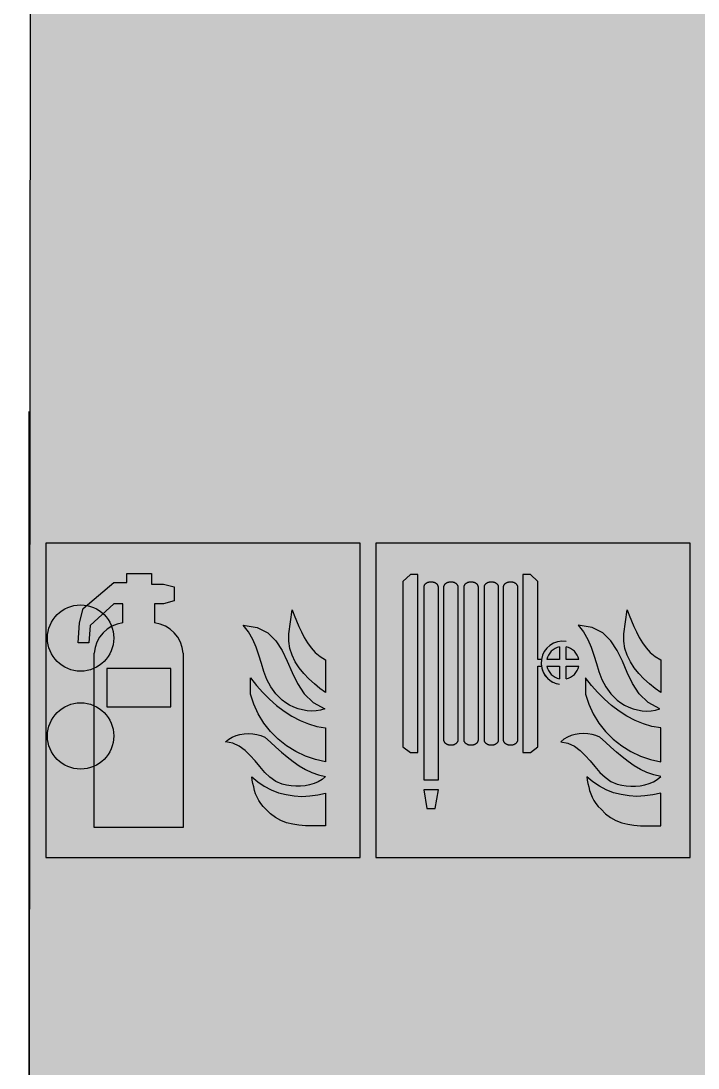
# Model space of a CAD drawing. Header units: metres. Extents: x 19 to 194, y 62 to 154.
# Drawn here: x 32.725 to 34.879, y 102.032 to 105.363 of the extents above; entities that cross this region are included whole.
import ezdxf

# ---------------------------------------------------------------- set-up
doc = ezdxf.new("R2010")
doc.units = ezdxf.units.M
doc.header["$MEASUREMENT"] = 0
doc.layers.add('ALL', color=7, linetype='Continuous')
doc.layers.add('ALL4', color=7, linetype='Continuous')

msp = doc.modelspace()

# ---------------------------------------------------------------- hatches: boundary and pattern name
at = {"layer": 'ALL4', "lineweight": 0, "true_color": 0xe6e6e6, "transparency": 33554687}
h = msp.add_hatch(color=254, dxfattribs=at)
h.dxf.hatch_style = 1
h.paths.add_polyline_path([(181.2945, 128.8704), (187.0549, 128.8704), (187.0549, 139.3912), (29.3495, 139.4008), (29.3495, 127.8507), (32.7796, 127.8507), (32.7295, 82.9907), (29.3495, 82.9907), (29.3495, 69.8204), (187.0545, 69.8204), (187.0545, 83.1151), (181.2945, 83.1151)])

# ---------------------------------------------------------------- linework, layer by layer
at = {"layer": 'ALL', "color": 18, "lineweight": 25, "true_color": 0x000000}
msp.add_lwpolyline([(32.75, 104.1202), (32.75, 92.2653)], dxfattribs=at)
at = {"layer": 'ALL', "color": 1, "lineweight": 25}
for points in [[(33.8043, 102.7018), (33.8043, 103.7018), (32.8043, 103.7018), (32.8043, 102.7018)], [(33.8543, 102.7018), (34.8543, 102.7018), (34.8543, 103.7018), (33.8543, 103.7018)], [(33.988, 103.6021), (33.9643, 103.6021), (33.9405, 103.5797), (33.9405, 103.0543), (33.9643, 103.036), (33.988, 103.036)], [(34.0531, 103.5618), (34.0531, 103.5626), (34.053, 103.5634), (34.0528, 103.5642), (34.0526, 103.565), (34.0524, 103.5658), (34.0521, 103.5665), (34.0517, 103.5673), (34.0513, 103.568), (34.0509, 103.5688), (34.0503, 103.5695), (34.0498, 103.5702), (34.0492, 103.5709), (34.0485, 103.5715), (34.0478, 103.5721), (34.0471, 103.5727), (34.0463, 103.5733), (34.0454, 103.5739), (34.0446, 103.5744), (34.0437, 103.5749), (34.0427, 103.5754), (34.0418, 103.5758), (34.0408, 103.5762), (34.0398, 103.5765), (34.0387, 103.5769), (34.0376, 103.5771), (34.0366, 103.5774), (34.0355, 103.5776), (34.0343, 103.5778), (34.0332, 103.5779), (34.0321, 103.578), (34.0309, 103.5781), (34.0298, 103.5781), (34.0287, 103.5781), (34.0275, 103.578), (34.0264, 103.5779), (34.0253, 103.5778), (34.0241, 103.5776), (34.023, 103.5774), (34.0219, 103.5771), (34.0209, 103.5769), (34.0198, 103.5765), (34.0188, 103.5762), (34.0178, 103.5758), (34.0169, 103.5754), (34.0159, 103.5749), (34.015, 103.5744), (34.0142, 103.5739), (34.0133, 103.5733), (34.0125, 103.5727), (34.0118, 103.5721), (34.0111, 103.5715), (34.0104, 103.5709), (34.0098, 103.5702), (34.0093, 103.5695), (34.0087, 103.5688), (34.0083, 103.568), (34.0079, 103.5673), (34.0075, 103.5665), (34.0072, 103.5658), (34.0069, 103.565), (34.0068, 103.5642), (34.0066, 103.5634), (34.0065, 103.5626), (34.0065, 103.5618), (34.0065, 102.9494), (34.0531, 102.9494)], [(34.1162, 103.5618), (34.1162, 103.5626), (34.1161, 103.5634), (34.1159, 103.5642), (34.1157, 103.565), (34.1155, 103.5658), (34.1152, 103.5665), (34.1148, 103.5673), (34.1144, 103.568), (34.114, 103.5688), (34.1134, 103.5695), (34.1129, 103.5702), (34.1123, 103.5709), (34.1116, 103.5715), (34.1109, 103.5721), (34.1102, 103.5727), (34.1094, 103.5733), (34.1085, 103.5739), (34.1077, 103.5744), (34.1068, 103.5749), (34.1058, 103.5754), (34.1049, 103.5758), (34.1039, 103.5762), (34.1029, 103.5765), (34.1018, 103.5769), (34.1007, 103.5771), (34.0997, 103.5774), (34.0986, 103.5776), (34.0974, 103.5778), (34.0963, 103.5779), (34.0952, 103.578), (34.094, 103.5781), (34.0929, 103.5781), (34.0918, 103.5781), (34.0906, 103.578), (34.0895, 103.5779), (34.0884, 103.5778), (34.0872, 103.5776), (34.0861, 103.5774), (34.085, 103.5771), (34.084, 103.5769), (34.0829, 103.5765), (34.0819, 103.5762), (34.0809, 103.5758), (34.08, 103.5754), (34.079, 103.5749), (34.0781, 103.5744), (34.0773, 103.5739), (34.0764, 103.5733), (34.0756, 103.5727), (34.0749, 103.5721), (34.0742, 103.5715), (34.0735, 103.5709), (34.0729, 103.5702), (34.0724, 103.5695), (34.0718, 103.5688), (34.0714, 103.568), (34.071, 103.5673), (34.0706, 103.5665), (34.0703, 103.5658), (34.07, 103.565), (34.0699, 103.5642), (34.0697, 103.5634), (34.0696, 103.5626), (34.0696, 103.5618), (34.0696, 103.0761), (34.0696, 103.0753), (34.0697, 103.0745), (34.0699, 103.0737), (34.07, 103.0729), (34.0703, 103.0721), (34.0706, 103.0713), (34.071, 103.0706), (34.0714, 103.0698), (34.0718, 103.0691), (34.0724, 103.0684), (34.0729, 103.0677), (34.0735, 103.067), (34.0742, 103.0664), (34.0749, 103.0657), (34.0756, 103.0651), (34.0764, 103.0645), (34.0773, 103.064), (34.0781, 103.0635), (34.079, 103.063), (34.08, 103.0625), (34.0809, 103.0621), (34.0819, 103.0617), (34.0829, 103.0613), (34.084, 103.061), (34.085, 103.0607), (34.0861, 103.0605), (34.0872, 103.0603), (34.0884, 103.0601), (34.0895, 103.0599), (34.0906, 103.0598), (34.0918, 103.0598), (34.0929, 103.0598), (34.094, 103.0598), (34.0952, 103.0598), (34.0963, 103.0599), (34.0974, 103.0601), (34.0986, 103.0603), (34.0997, 103.0605), (34.1007, 103.0607), (34.1018, 103.061), (34.1029, 103.0613), (34.1039, 103.0617), (34.1049, 103.0621), (34.1058, 103.0625), (34.1068, 103.063), (34.1077, 103.0635), (34.1085, 103.064), (34.1094, 103.0645), (34.1102, 103.0651), (34.1109, 103.0657), (34.1116, 103.0664), (34.1123, 103.067), (34.1129, 103.0677), (34.1134, 103.0684), (34.114, 103.0691), (34.1144, 103.0698), (34.1148, 103.0706), (34.1152, 103.0713), (34.1155, 103.0721), (34.1157, 103.0729), (34.1159, 103.0737), (34.1161, 103.0745), (34.1162, 103.0753), (34.1162, 103.0761)], [(34.1805, 103.5618), (34.1805, 103.5626), (34.1804, 103.5634), (34.1802, 103.5642), (34.18, 103.565), (34.1798, 103.5658), (34.1795, 103.5665), (34.1791, 103.5673), (34.1787, 103.568), (34.1783, 103.5688), (34.1777, 103.5695), (34.1772, 103.5702), (34.1766, 103.5709), (34.1759, 103.5715), (34.1752, 103.5721), (34.1745, 103.5727), (34.1737, 103.5733), (34.1728, 103.5739), (34.172, 103.5744), (34.1711, 103.5749), (34.1701, 103.5754), (34.1692, 103.5758), (34.1682, 103.5762), (34.1672, 103.5765), (34.1661, 103.5769), (34.165, 103.5771), (34.164, 103.5774), (34.1629, 103.5776), (34.1617, 103.5778), (34.1606, 103.5779), (34.1595, 103.578), (34.1583, 103.5781), (34.1572, 103.5781), (34.1561, 103.5781), (34.1549, 103.578), (34.1538, 103.5779), (34.1527, 103.5778), (34.1515, 103.5776), (34.1504, 103.5774), (34.1493, 103.5771), (34.1483, 103.5769), (34.1472, 103.5765), (34.1462, 103.5762), (34.1452, 103.5758), (34.1443, 103.5754), (34.1433, 103.5749), (34.1424, 103.5744), (34.1416, 103.5739), (34.1407, 103.5733), (34.1399, 103.5727), (34.1392, 103.5721), (34.1385, 103.5715), (34.1378, 103.5709), (34.1372, 103.5702), (34.1367, 103.5695), (34.1361, 103.5688), (34.1357, 103.568), (34.1353, 103.5673), (34.1349, 103.5665), (34.1346, 103.5658), (34.1343, 103.565), (34.1342, 103.5642), (34.134, 103.5634), (34.1339, 103.5626), (34.1339, 103.5618), (34.1339, 103.0761), (34.1339, 103.0753), (34.134, 103.0745), (34.1342, 103.0737), (34.1343, 103.0729), (34.1346, 103.0721), (34.1349, 103.0713), (34.1353, 103.0706), (34.1357, 103.0698), (34.1361, 103.0691), (34.1367, 103.0684), (34.1372, 103.0677), (34.1378, 103.067), (34.1385, 103.0664), (34.1392, 103.0657), (34.1399, 103.0651), (34.1407, 103.0645), (34.1416, 103.064), (34.1424, 103.0635), (34.1433, 103.063), (34.1443, 103.0625), (34.1452, 103.0621), (34.1462, 103.0617), (34.1472, 103.0613), (34.1483, 103.061), (34.1493, 103.0607), (34.1504, 103.0605), (34.1515, 103.0603), (34.1527, 103.0601), (34.1538, 103.0599), (34.1549, 103.0598), (34.1561, 103.0598), (34.1572, 103.0598), (34.1583, 103.0598), (34.1595, 103.0598), (34.1606, 103.0599), (34.1617, 103.0601), (34.1629, 103.0603), (34.164, 103.0605), (34.165, 103.0607), (34.1661, 103.061), (34.1672, 103.0613), (34.1682, 103.0617), (34.1692, 103.0621), (34.1701, 103.0625), (34.1711, 103.063), (34.172, 103.0635), (34.1728, 103.064), (34.1737, 103.0645), (34.1745, 103.0651), (34.1752, 103.0657), (34.1759, 103.0664), (34.1766, 103.067), (34.1772, 103.0677), (34.1777, 103.0684), (34.1783, 103.0691), (34.1787, 103.0698), (34.1791, 103.0706), (34.1795, 103.0713), (34.1798, 103.0721), (34.18, 103.0729), (34.1802, 103.0737), (34.1804, 103.0745), (34.1805, 103.0753), (34.1805, 103.0761)], [(34.2449, 103.5618), (34.2449, 103.5626), (34.2448, 103.5634), (34.2446, 103.5642), (34.2444, 103.565), (34.2442, 103.5658), (34.2439, 103.5665), (34.2435, 103.5673), (34.2431, 103.568), (34.2427, 103.5688), (34.2421, 103.5695), (34.2416, 103.5702), (34.241, 103.5709), (34.2403, 103.5715), (34.2396, 103.5721), (34.2389, 103.5727), (34.2381, 103.5733), (34.2372, 103.5739), (34.2364, 103.5744), (34.2355, 103.5749), (34.2345, 103.5754), (34.2336, 103.5758), (34.2326, 103.5762), (34.2316, 103.5765), (34.2305, 103.5769), (34.2294, 103.5771), (34.2284, 103.5774), (34.2273, 103.5776), (34.2261, 103.5778), (34.225, 103.5779), (34.2239, 103.578), (34.2227, 103.5781), (34.2216, 103.5781), (34.2205, 103.5781), (34.2193, 103.578), (34.2182, 103.5779), (34.2171, 103.5778), (34.2159, 103.5776), (34.2148, 103.5774), (34.2137, 103.5771), (34.2127, 103.5769), (34.2116, 103.5765), (34.2106, 103.5762), (34.2096, 103.5758), (34.2087, 103.5754), (34.2077, 103.5749), (34.2068, 103.5744), (34.206, 103.5739), (34.2051, 103.5733), (34.2043, 103.5727), (34.2036, 103.5721), (34.2029, 103.5715), (34.2022, 103.5709), (34.2016, 103.5702), (34.2011, 103.5695), (34.2005, 103.5688), (34.2001, 103.568), (34.1997, 103.5673), (34.1993, 103.5665), (34.199, 103.5658), (34.1987, 103.565), (34.1986, 103.5642), (34.1984, 103.5634), (34.1983, 103.5626), (34.1983, 103.5618), (34.1983, 103.0761), (34.1983, 103.0753), (34.1984, 103.0745), (34.1986, 103.0737), (34.1987, 103.0729), (34.199, 103.0721), (34.1993, 103.0713), (34.1997, 103.0706), (34.2001, 103.0698), (34.2005, 103.0691), (34.2011, 103.0684), (34.2016, 103.0677), (34.2022, 103.067), (34.2029, 103.0664), (34.2036, 103.0657), (34.2043, 103.0651), (34.2051, 103.0645), (34.206, 103.064), (34.2068, 103.0635), (34.2077, 103.063), (34.2087, 103.0625), (34.2096, 103.0621), (34.2106, 103.0617), (34.2116, 103.0613), (34.2127, 103.061), (34.2137, 103.0607), (34.2148, 103.0605), (34.2159, 103.0603), (34.2171, 103.0601), (34.2182, 103.0599), (34.2193, 103.0598), (34.2205, 103.0598), (34.2216, 103.0598), (34.2227, 103.0598), (34.2239, 103.0598), (34.225, 103.0599), (34.2261, 103.0601), (34.2273, 103.0603), (34.2284, 103.0605), (34.2294, 103.0607), (34.2305, 103.061), (34.2316, 103.0613), (34.2326, 103.0617), (34.2336, 103.0621), (34.2345, 103.0625), (34.2355, 103.063), (34.2364, 103.0635), (34.2372, 103.064), (34.2381, 103.0645), (34.2389, 103.0651), (34.2396, 103.0657), (34.2403, 103.0664), (34.241, 103.067), (34.2416, 103.0677), (34.2421, 103.0684), (34.2427, 103.0691), (34.2431, 103.0698), (34.2435, 103.0706), (34.2439, 103.0713), (34.2442, 103.0721), (34.2444, 103.0729), (34.2446, 103.0737), (34.2448, 103.0745), (34.2449, 103.0753), (34.2449, 103.0761)], [(34.306, 103.5618), (34.306, 103.5626), (34.3059, 103.5634), (34.3057, 103.5642), (34.3055, 103.565), (34.3053, 103.5658), (34.305, 103.5665), (34.3046, 103.5673), (34.3042, 103.568), (34.3038, 103.5688), (34.3032, 103.5695), (34.3027, 103.5702), (34.3021, 103.5709), (34.3014, 103.5715), (34.3007, 103.5721), (34.3, 103.5727), (34.2992, 103.5733), (34.2983, 103.5739), (34.2975, 103.5744), (34.2966, 103.5749), (34.2956, 103.5754), (34.2947, 103.5758), (34.2937, 103.5762), (34.2927, 103.5765), (34.2916, 103.5769), (34.2905, 103.5771), (34.2895, 103.5774), (34.2884, 103.5776), (34.2872, 103.5778), (34.2861, 103.5779), (34.285, 103.578), (34.2838, 103.5781), (34.2827, 103.5781), (34.2816, 103.5781), (34.2804, 103.578), (34.2793, 103.5779), (34.2782, 103.5778), (34.277, 103.5776), (34.2759, 103.5774), (34.2748, 103.5771), (34.2738, 103.5769), (34.2727, 103.5765), (34.2717, 103.5762), (34.2707, 103.5758), (34.2698, 103.5754), (34.2688, 103.5749), (34.2679, 103.5744), (34.2671, 103.5739), (34.2662, 103.5733), (34.2654, 103.5727), (34.2647, 103.5721), (34.264, 103.5715), (34.2633, 103.5709), (34.2627, 103.5702), (34.2622, 103.5695), (34.2616, 103.5688), (34.2612, 103.568), (34.2608, 103.5673), (34.2604, 103.5665), (34.2601, 103.5658), (34.2598, 103.565), (34.2597, 103.5642), (34.2595, 103.5634), (34.2594, 103.5626), (34.2594, 103.5618), (34.2594, 103.0761), (34.2594, 103.0753), (34.2595, 103.0745), (34.2597, 103.0737), (34.2598, 103.0729), (34.2601, 103.0721), (34.2604, 103.0713), (34.2608, 103.0706), (34.2612, 103.0698), (34.2616, 103.0691), (34.2622, 103.0684), (34.2627, 103.0677), (34.2633, 103.067), (34.264, 103.0664), (34.2647, 103.0657), (34.2654, 103.0651), (34.2662, 103.0645), (34.2671, 103.064), (34.2679, 103.0635), (34.2688, 103.063), (34.2698, 103.0625), (34.2707, 103.0621), (34.2717, 103.0617), (34.2727, 103.0613), (34.2738, 103.061), (34.2748, 103.0607), (34.2759, 103.0605), (34.277, 103.0603), (34.2782, 103.0601), (34.2793, 103.0599), (34.2804, 103.0598), (34.2816, 103.0598), (34.2827, 103.0598), (34.2838, 103.0598), (34.285, 103.0598), (34.2861, 103.0599), (34.2872, 103.0601), (34.2884, 103.0603), (34.2895, 103.0605), (34.2905, 103.0607), (34.2916, 103.061), (34.2927, 103.0613), (34.2937, 103.0617), (34.2947, 103.0621), (34.2956, 103.0625), (34.2966, 103.063), (34.2975, 103.0635), (34.2983, 103.064), (34.2992, 103.0645), (34.3, 103.0651), (34.3007, 103.0657), (34.3014, 103.0664), (34.3021, 103.067), (34.3027, 103.0677), (34.3032, 103.0684), (34.3038, 103.0691), (34.3042, 103.0698), (34.3046, 103.0706), (34.305, 103.0713), (34.3053, 103.0721), (34.3055, 103.0729), (34.3057, 103.0737), (34.3059, 103.0745), (34.306, 103.0753), (34.306, 103.0761)], [(33.6944, 103.3305), (33.6944, 103.2267), (33.6763, 103.2396), (33.6586, 103.2542), (33.641, 103.2698), (33.6249, 103.2869), (33.6103, 103.3051), (33.5979, 103.3243), (33.5875, 103.345), (33.5807, 103.3668), (33.5771, 103.3897), (33.5771, 103.4136), (33.5875, 103.4899), (33.5942, 103.4728), (33.6015, 103.4551), (33.6088, 103.4369), (33.6171, 103.4193), (33.6264, 103.4016), (33.6363, 103.3845), (33.6482, 103.3689), (33.6612, 103.3544), (33.6768, 103.3414), (33.6944, 103.3305)], [(34.7604, 103.2267), (34.7423, 103.2396), (34.7246, 103.2542), (34.707, 103.2698), (34.6909, 103.2869), (34.6763, 103.3051), (34.6639, 103.3243), (34.6535, 103.345), (34.6467, 103.3668), (34.6431, 103.3897), (34.6431, 103.4136), (34.6535, 103.4899), (34.6602, 103.4728), (34.6675, 103.4551), (34.6748, 103.4369), (34.6831, 103.4193), (34.6924, 103.4016), (34.7023, 103.3845), (34.7142, 103.3689), (34.7272, 103.3544), (34.7428, 103.3414), (34.7604, 103.3305)], [(33.6914, 103.1747), (33.6779, 103.1706), (33.6639, 103.168), (33.6493, 103.1675), (33.6353, 103.1685), (33.6208, 103.1711), (33.6068, 103.1747), (33.5933, 103.1799), (33.5798, 103.1867), (33.5678, 103.194), (33.5564, 103.2023), (33.5356, 103.2225), (33.5201, 103.2443), (33.5076, 103.2682), (33.4977, 103.2931), (33.49, 103.3191), (33.4816, 103.345), (33.4733, 103.3705), (33.4624, 103.3954), (33.4489, 103.4193), (33.4318, 103.4411), (33.4765, 103.4338), (33.5102, 103.4167), (33.5356, 103.3913), (33.5559, 103.3606), (33.5725, 103.3264), (33.5881, 103.29), (33.6052, 103.2552), (33.6265, 103.2225), (33.6545, 103.195), (33.6914, 103.1747)], [(34.654, 103.29), (34.6384, 103.3264), (34.6218, 103.3606), (34.6015, 103.3913), (34.5761, 103.4167), (34.5424, 103.4338), (34.4977, 103.4411), (34.5148, 103.4193), (34.5283, 103.3954), (34.5392, 103.3705), (34.5475, 103.345), (34.5559, 103.3191), (34.5636, 103.2931), (34.5735, 103.2682), (34.586, 103.2443), (34.6015, 103.2225), (34.6223, 103.2023), (34.6337, 103.194), (34.6457, 103.1867), (34.6592, 103.1799), (34.6727, 103.1747), (34.6867, 103.1711), (34.7012, 103.1685), (34.7152, 103.1675), (34.7298, 103.168), (34.7438, 103.1706), (34.7573, 103.1747), (34.7204, 103.195), (34.6924, 103.2225), (34.6711, 103.2552)], [(32.9978, 103.3028), (32.9978, 103.1809), (33.2016, 103.1809), (33.2016, 103.3028), (32.9978, 103.3028)], [(33.6944, 103.1139), (33.6944, 103.0064), (33.6622, 103.0132), (33.6301, 103.0241), (33.5994, 103.0391), (33.5703, 103.0573), (33.5433, 103.0786), (33.5189, 103.103), (33.4977, 103.1295), (33.4795, 103.1586), (33.4655, 103.1892), (33.4556, 103.2214), (33.4556, 103.2733), (33.4743, 103.2494), (33.4945, 103.2271), (33.5158, 103.2058), (33.5382, 103.1856), (33.562, 103.1674), (33.587, 103.1513), (33.6129, 103.1378), (33.6394, 103.1269), (33.6664, 103.1186), (33.6944, 103.1139)], [(34.653, 103.1513), (34.628, 103.1674), (34.6042, 103.1856), (34.5818, 103.2058), (34.5605, 103.2271), (34.5403, 103.2494), (34.5216, 103.2733), (34.5216, 103.2214), (34.5315, 103.1892), (34.5455, 103.1586), (34.5637, 103.1295), (34.5849, 103.103), (34.6093, 103.0786), (34.6363, 103.0573), (34.6654, 103.0391), (34.6961, 103.0241), (34.7282, 103.0132), (34.7604, 103.0064), (34.7604, 103.1139), (34.7324, 103.1186), (34.7054, 103.1269), (34.6789, 103.1378)], [(33.6945, 102.9596), (33.6836, 102.9503), (33.6711, 102.9425), (33.6576, 102.9368), (33.6436, 102.9326), (33.6291, 102.9295), (33.6145, 102.9285), (33.5995, 102.9285), (33.5849, 102.9295), (33.5704, 102.9321), (33.5564, 102.9352), (33.5356, 102.9441), (33.5174, 102.9571), (33.5008, 102.9726), (33.4852, 102.9908), (33.4697, 103.009), (33.4541, 103.0266), (33.438, 103.0427), (33.4198, 103.0562), (33.399, 103.0656), (33.3762, 103.0702), (33.3861, 103.078), (33.3975, 103.0843), (33.4094, 103.0895), (33.4219, 103.0931), (33.4354, 103.0957), (33.4489, 103.0962), (33.4624, 103.0957), (33.4759, 103.0931), (33.4883, 103.0895), (33.5008, 103.0843), (33.5185, 103.0687), (33.5356, 103.0531), (33.5538, 103.037), (33.5719, 103.022), (33.5906, 103.0074), (33.6098, 102.9939), (33.6301, 102.982), (33.6503, 102.9721), (33.6722, 102.9643), (33.6945, 102.9596)], [(34.6016, 103.0531), (34.5845, 103.0687), (34.5668, 103.0843), (34.5543, 103.0895), (34.5419, 103.0931), (34.5284, 103.0957), (34.5149, 103.0962), (34.5014, 103.0957), (34.4879, 103.0931), (34.4754, 103.0895), (34.4635, 103.0843), (34.4521, 103.078), (34.4422, 103.0702), (34.465, 103.0656), (34.4858, 103.0562), (34.504, 103.0427), (34.5201, 103.0266), (34.5357, 103.009), (34.5512, 102.9908), (34.5668, 102.9726), (34.5834, 102.9571), (34.6016, 102.9441), (34.6224, 102.9352), (34.6364, 102.9321), (34.6509, 102.9295), (34.6655, 102.9285), (34.6805, 102.9285), (34.6951, 102.9295), (34.7096, 102.9326), (34.7236, 102.9368), (34.7371, 102.9425), (34.7496, 102.9503), (34.7605, 102.9596), (34.7382, 102.9643), (34.7163, 102.9721), (34.6961, 102.982), (34.6758, 102.9939), (34.6566, 103.0074), (34.6379, 103.022), (34.6198, 103.037)], [(33.6945, 102.907), (33.6945, 102.8031), (33.6732, 102.8021), (33.6514, 102.8021), (33.6301, 102.8026), (33.6094, 102.8042), (33.5896, 102.8078), (33.5704, 102.8125), (33.5517, 102.8198), (33.5346, 102.8286), (33.5185, 102.8405), (33.5045, 102.8551), (33.4956, 102.8639), (33.4884, 102.8732), (33.4821, 102.8831), (33.4764, 102.8935), (33.4718, 102.9044), (33.4681, 102.9153), (33.4655, 102.9262), (33.4629, 102.9376), (33.4609, 102.948), (33.4593, 102.9589), (33.4785, 102.9423), (33.4993, 102.9288), (33.5211, 102.9168), (33.5445, 102.908), (33.5689, 102.9018), (33.5938, 102.8976), (33.6187, 102.8961), (33.6441, 102.8976), (33.6696, 102.9007), (33.6945, 102.907)], [(34.7605, 102.907), (34.7356, 102.9007), (34.7101, 102.8976), (34.6847, 102.8961), (34.6598, 102.8976), (34.6349, 102.9018), (34.6105, 102.908), (34.5871, 102.9168), (34.5653, 102.9288), (34.5445, 102.9423), (34.5253, 102.9589), (34.5269, 102.948), (34.5289, 102.9376), (34.5315, 102.9262), (34.5341, 102.9153), (34.5378, 102.9044), (34.5424, 102.8935), (34.5481, 102.8831), (34.5544, 102.8732), (34.5616, 102.8639), (34.5705, 102.8551), (34.5845, 102.8405), (34.6006, 102.8286), (34.6177, 102.8198), (34.6364, 102.8125), (34.6556, 102.8078), (34.6754, 102.8042), (34.6961, 102.8026), (34.7174, 102.8021), (34.7392, 102.8021), (34.7605, 102.8031)], [(34.0531, 102.9171), (34.0065, 102.9171), (34.0163, 102.8575), (34.0432, 102.8575)]]:
    msp.add_lwpolyline(points, close=True, dxfattribs=at)
for points in [[(33.0616, 103.5761), (33.0616, 103.6057)], [(33.0616, 103.6057), (33.1408, 103.6057)], [(33.1408, 103.6057), (33.1408, 103.5711)], [(34.3458, 103.6021), (34.322, 103.6021)], [(34.322, 103.6021), (34.322, 103.036)], [(34.3696, 103.5797), (34.3458, 103.6021)], [(32.9232, 103.4944), (33.0205, 103.5761)], [(33.0205, 103.5761), (33.0616, 103.5761)], [(33.1408, 103.5711), (33.1787, 103.5711)], [(33.1787, 103.5711), (33.2123, 103.5626)], [(33.2123, 103.5626), (33.2123, 103.5185)], [(34.3695, 103.3315), (34.3695, 103.5798)], [(33.2123, 103.5184), (33.1787, 103.5084)], [(32.9111, 103.4484), (32.9231, 103.4944)], [(33.0209, 103.5084), (32.9457, 103.4397)], [(33.0497, 103.5084), (33.021, 103.5084)], [(33.0497, 103.4484), (33.0497, 103.5084)], [(33.1497, 103.5084), (33.1497, 103.4484)], [(33.1787, 103.5084), (33.1497, 103.5084)], [(32.9076, 103.3845), (32.9111, 103.4483)], [(32.9457, 103.4397), (32.9412, 103.3845)], [(32.9412, 103.3845), (32.9076, 103.3845)], [(34.4386, 103.3721), (34.4386, 103.3314)], [(34.4594, 103.3314), (34.4594, 103.3721)], [(32.9583, 102.7973), (32.9583, 103.3513)], [(33.2411, 103.3513), (33.2411, 102.7973)], [(34.3806, 103.3314), (34.3695, 103.3314)], [(34.4386, 103.3314), (34.3979, 103.3314)], [(34.5001, 103.3314), (34.4594, 103.3314)], [(34.3695, 103.0543), (34.3695, 103.3106)], [(34.3695, 103.3106), (34.3806, 103.3106)], [(34.3979, 103.3106), (34.4386, 103.3106)], [(34.4386, 103.3106), (34.4386, 103.2699)], [(34.4594, 103.3106), (34.5001, 103.3106)], [(34.4594, 103.2699), (34.4594, 103.3106)], [(34.3458, 103.036), (34.3696, 103.0543)], [(34.322, 103.036), (34.3458, 103.036)], [(33.2411, 102.7973), (32.9583, 102.7973)]]:
    msp.add_lwpolyline(points, dxfattribs=at)
at = {"layer": 'ALL', "color": 18, "lineweight": 25, "true_color": 0x000000}
for centre in [(32.9149, 103.3999), (32.9149, 103.0884)]:
    msp.add_circle(centre, 0.1055, dxfattribs=at)
at = {"layer": 'ALL', "color": 1, "lineweight": 25}
for centre, radius, start, end in [((33.0618, 103.3453), 0.1037, 96.7397, 176.6901), ((33.1375, 103.3453), 0.1037, 3.3099, 83.2603), ((34.449, 103.321), 0.0691, 81.3391, -98.6609), ((34.449, 103.321), 0.0691, 81.3391, 171.3391), ((34.449, 103.321), 0.0521, 101.5069, 168.4931), ((34.449, 103.321), 0.0521, 11.5069, 78.4931), ((34.449, 103.321), 0.0691, -171.3391, -98.6609), ((34.449, 103.321), 0.0521, -168.4931, -101.5069), ((34.449, 103.321), 0.0521, -78.4931, -11.5069)]:
    msp.add_arc(centre, radius, start, end, dxfattribs=at)
at = {"layer": 'ALL4', "color": 254, "lineweight": 0, "true_color": 0xe6e6e6, "transparency": 33554687}
msp.add_lwpolyline([(181.2945, 128.8704), (187.0549, 128.8704), (187.0549, 139.3912), (29.3495, 139.4008), (29.3495, 127.8507), (32.7796, 127.8507), (32.7295, 82.9907), (29.3495, 82.9907), (29.3495, 69.8204), (187.0545, 69.8204), (187.0545, 83.1151), (181.2945, 83.1151)], close=True, dxfattribs=at)
at = {"layer": 'ALL4', "color": 254, "lineweight": 25, "true_color": 0xe6e6e6}
msp.add_lwpolyline([(181.2945, 128.8704), (187.0549, 128.8704), (187.0549, 139.3912), (29.3495, 139.4008), (29.3495, 127.8507), (32.7796, 127.8507), (32.7295, 82.9907), (29.3495, 82.9907), (29.3495, 69.8204), (187.0545, 69.8204), (187.0545, 83.1151), (181.2945, 83.1151)], close=True, dxfattribs=at)
at = {"layer": 'ALL4', "color": 18, "lineweight": 25, "true_color": 0x000000}
msp.add_lwpolyline([(32.75, 104.1202), (32.75, 92.2653)], dxfattribs=at)
at = {"layer": 'ALL4', "color": 1, "lineweight": 25}
for points in [[(33.8043, 102.7018), (33.8043, 103.7018), (32.8043, 103.7018), (32.8043, 102.7018)], [(33.8543, 102.7018), (34.8543, 102.7018), (34.8543, 103.7018), (33.8543, 103.7018)], [(33.988, 103.6021), (33.9643, 103.6021), (33.9405, 103.5797), (33.9405, 103.0543), (33.9643, 103.036), (33.988, 103.036)], [(34.0531, 103.5618), (34.0531, 103.5626), (34.053, 103.5634), (34.0528, 103.5642), (34.0526, 103.565), (34.0524, 103.5658), (34.0521, 103.5665), (34.0517, 103.5673), (34.0513, 103.568), (34.0509, 103.5688), (34.0503, 103.5695), (34.0498, 103.5702), (34.0492, 103.5709), (34.0485, 103.5715), (34.0478, 103.5721), (34.0471, 103.5727), (34.0463, 103.5733), (34.0454, 103.5739), (34.0446, 103.5744), (34.0437, 103.5749), (34.0427, 103.5754), (34.0418, 103.5758), (34.0408, 103.5762), (34.0398, 103.5765), (34.0387, 103.5769), (34.0376, 103.5771), (34.0366, 103.5774), (34.0355, 103.5776), (34.0343, 103.5778), (34.0332, 103.5779), (34.0321, 103.578), (34.0309, 103.5781), (34.0298, 103.5781), (34.0287, 103.5781), (34.0275, 103.578), (34.0264, 103.5779), (34.0253, 103.5778), (34.0241, 103.5776), (34.023, 103.5774), (34.0219, 103.5771), (34.0209, 103.5769), (34.0198, 103.5765), (34.0188, 103.5762), (34.0178, 103.5758), (34.0169, 103.5754), (34.0159, 103.5749), (34.015, 103.5744), (34.0142, 103.5739), (34.0133, 103.5733), (34.0125, 103.5727), (34.0118, 103.5721), (34.0111, 103.5715), (34.0104, 103.5709), (34.0098, 103.5702), (34.0093, 103.5695), (34.0087, 103.5688), (34.0083, 103.568), (34.0079, 103.5673), (34.0075, 103.5665), (34.0072, 103.5658), (34.0069, 103.565), (34.0068, 103.5642), (34.0066, 103.5634), (34.0065, 103.5626), (34.0065, 103.5618), (34.0065, 102.9494), (34.0531, 102.9494)], [(34.1162, 103.5618), (34.1162, 103.5626), (34.1161, 103.5634), (34.1159, 103.5642), (34.1157, 103.565), (34.1155, 103.5658), (34.1152, 103.5665), (34.1148, 103.5673), (34.1144, 103.568), (34.114, 103.5688), (34.1134, 103.5695), (34.1129, 103.5702), (34.1123, 103.5709), (34.1116, 103.5715), (34.1109, 103.5721), (34.1102, 103.5727), (34.1094, 103.5733), (34.1085, 103.5739), (34.1077, 103.5744), (34.1068, 103.5749), (34.1058, 103.5754), (34.1049, 103.5758), (34.1039, 103.5762), (34.1029, 103.5765), (34.1018, 103.5769), (34.1007, 103.5771), (34.0997, 103.5774), (34.0986, 103.5776), (34.0974, 103.5778), (34.0963, 103.5779), (34.0952, 103.578), (34.094, 103.5781), (34.0929, 103.5781), (34.0918, 103.5781), (34.0906, 103.578), (34.0895, 103.5779), (34.0884, 103.5778), (34.0872, 103.5776), (34.0861, 103.5774), (34.085, 103.5771), (34.084, 103.5769), (34.0829, 103.5765), (34.0819, 103.5762), (34.0809, 103.5758), (34.08, 103.5754), (34.079, 103.5749), (34.0781, 103.5744), (34.0773, 103.5739), (34.0764, 103.5733), (34.0756, 103.5727), (34.0749, 103.5721), (34.0742, 103.5715), (34.0735, 103.5709), (34.0729, 103.5702), (34.0724, 103.5695), (34.0718, 103.5688), (34.0714, 103.568), (34.071, 103.5673), (34.0706, 103.5665), (34.0703, 103.5658), (34.07, 103.565), (34.0699, 103.5642), (34.0697, 103.5634), (34.0696, 103.5626), (34.0696, 103.5618), (34.0696, 103.0761), (34.0696, 103.0753), (34.0697, 103.0745), (34.0699, 103.0737), (34.07, 103.0729), (34.0703, 103.0721), (34.0706, 103.0713), (34.071, 103.0706), (34.0714, 103.0698), (34.0718, 103.0691), (34.0724, 103.0684), (34.0729, 103.0677), (34.0735, 103.067), (34.0742, 103.0664), (34.0749, 103.0657), (34.0756, 103.0651), (34.0764, 103.0645), (34.0773, 103.064), (34.0781, 103.0635), (34.079, 103.063), (34.08, 103.0625), (34.0809, 103.0621), (34.0819, 103.0617), (34.0829, 103.0613), (34.084, 103.061), (34.085, 103.0607), (34.0861, 103.0605), (34.0872, 103.0603), (34.0884, 103.0601), (34.0895, 103.0599), (34.0906, 103.0598), (34.0918, 103.0598), (34.0929, 103.0598), (34.094, 103.0598), (34.0952, 103.0598), (34.0963, 103.0599), (34.0974, 103.0601), (34.0986, 103.0603), (34.0997, 103.0605), (34.1007, 103.0607), (34.1018, 103.061), (34.1029, 103.0613), (34.1039, 103.0617), (34.1049, 103.0621), (34.1058, 103.0625), (34.1068, 103.063), (34.1077, 103.0635), (34.1085, 103.064), (34.1094, 103.0645), (34.1102, 103.0651), (34.1109, 103.0657), (34.1116, 103.0664), (34.1123, 103.067), (34.1129, 103.0677), (34.1134, 103.0684), (34.114, 103.0691), (34.1144, 103.0698), (34.1148, 103.0706), (34.1152, 103.0713), (34.1155, 103.0721), (34.1157, 103.0729), (34.1159, 103.0737), (34.1161, 103.0745), (34.1162, 103.0753), (34.1162, 103.0761)], [(34.1805, 103.5618), (34.1805, 103.5626), (34.1804, 103.5634), (34.1802, 103.5642), (34.18, 103.565), (34.1798, 103.5658), (34.1795, 103.5665), (34.1791, 103.5673), (34.1787, 103.568), (34.1783, 103.5688), (34.1777, 103.5695), (34.1772, 103.5702), (34.1766, 103.5709), (34.1759, 103.5715), (34.1752, 103.5721), (34.1745, 103.5727), (34.1737, 103.5733), (34.1728, 103.5739), (34.172, 103.5744), (34.1711, 103.5749), (34.1701, 103.5754), (34.1692, 103.5758), (34.1682, 103.5762), (34.1672, 103.5765), (34.1661, 103.5769), (34.165, 103.5771), (34.164, 103.5774), (34.1629, 103.5776), (34.1617, 103.5778), (34.1606, 103.5779), (34.1595, 103.578), (34.1583, 103.5781), (34.1572, 103.5781), (34.1561, 103.5781), (34.1549, 103.578), (34.1538, 103.5779), (34.1527, 103.5778), (34.1515, 103.5776), (34.1504, 103.5774), (34.1493, 103.5771), (34.1483, 103.5769), (34.1472, 103.5765), (34.1462, 103.5762), (34.1452, 103.5758), (34.1443, 103.5754), (34.1433, 103.5749), (34.1424, 103.5744), (34.1416, 103.5739), (34.1407, 103.5733), (34.1399, 103.5727), (34.1392, 103.5721), (34.1385, 103.5715), (34.1378, 103.5709), (34.1372, 103.5702), (34.1367, 103.5695), (34.1361, 103.5688), (34.1357, 103.568), (34.1353, 103.5673), (34.1349, 103.5665), (34.1346, 103.5658), (34.1343, 103.565), (34.1342, 103.5642), (34.134, 103.5634), (34.1339, 103.5626), (34.1339, 103.5618), (34.1339, 103.0761), (34.1339, 103.0753), (34.134, 103.0745), (34.1342, 103.0737), (34.1343, 103.0729), (34.1346, 103.0721), (34.1349, 103.0713), (34.1353, 103.0706), (34.1357, 103.0698), (34.1361, 103.0691), (34.1367, 103.0684), (34.1372, 103.0677), (34.1378, 103.067), (34.1385, 103.0664), (34.1392, 103.0657), (34.1399, 103.0651), (34.1407, 103.0645), (34.1416, 103.064), (34.1424, 103.0635), (34.1433, 103.063), (34.1443, 103.0625), (34.1452, 103.0621), (34.1462, 103.0617), (34.1472, 103.0613), (34.1483, 103.061), (34.1493, 103.0607), (34.1504, 103.0605), (34.1515, 103.0603), (34.1527, 103.0601), (34.1538, 103.0599), (34.1549, 103.0598), (34.1561, 103.0598), (34.1572, 103.0598), (34.1583, 103.0598), (34.1595, 103.0598), (34.1606, 103.0599), (34.1617, 103.0601), (34.1629, 103.0603), (34.164, 103.0605), (34.165, 103.0607), (34.1661, 103.061), (34.1672, 103.0613), (34.1682, 103.0617), (34.1692, 103.0621), (34.1701, 103.0625), (34.1711, 103.063), (34.172, 103.0635), (34.1728, 103.064), (34.1737, 103.0645), (34.1745, 103.0651), (34.1752, 103.0657), (34.1759, 103.0664), (34.1766, 103.067), (34.1772, 103.0677), (34.1777, 103.0684), (34.1783, 103.0691), (34.1787, 103.0698), (34.1791, 103.0706), (34.1795, 103.0713), (34.1798, 103.0721), (34.18, 103.0729), (34.1802, 103.0737), (34.1804, 103.0745), (34.1805, 103.0753), (34.1805, 103.0761)], [(34.2449, 103.5618), (34.2449, 103.5626), (34.2448, 103.5634), (34.2446, 103.5642), (34.2444, 103.565), (34.2442, 103.5658), (34.2439, 103.5665), (34.2435, 103.5673), (34.2431, 103.568), (34.2427, 103.5688), (34.2421, 103.5695), (34.2416, 103.5702), (34.241, 103.5709), (34.2403, 103.5715), (34.2396, 103.5721), (34.2389, 103.5727), (34.2381, 103.5733), (34.2372, 103.5739), (34.2364, 103.5744), (34.2355, 103.5749), (34.2345, 103.5754), (34.2336, 103.5758), (34.2326, 103.5762), (34.2316, 103.5765), (34.2305, 103.5769), (34.2294, 103.5771), (34.2284, 103.5774), (34.2273, 103.5776), (34.2261, 103.5778), (34.225, 103.5779), (34.2239, 103.578), (34.2227, 103.5781), (34.2216, 103.5781), (34.2205, 103.5781), (34.2193, 103.578), (34.2182, 103.5779), (34.2171, 103.5778), (34.2159, 103.5776), (34.2148, 103.5774), (34.2137, 103.5771), (34.2127, 103.5769), (34.2116, 103.5765), (34.2106, 103.5762), (34.2096, 103.5758), (34.2087, 103.5754), (34.2077, 103.5749), (34.2068, 103.5744), (34.206, 103.5739), (34.2051, 103.5733), (34.2043, 103.5727), (34.2036, 103.5721), (34.2029, 103.5715), (34.2022, 103.5709), (34.2016, 103.5702), (34.2011, 103.5695), (34.2005, 103.5688), (34.2001, 103.568), (34.1997, 103.5673), (34.1993, 103.5665), (34.199, 103.5658), (34.1987, 103.565), (34.1986, 103.5642), (34.1984, 103.5634), (34.1983, 103.5626), (34.1983, 103.5618), (34.1983, 103.0761), (34.1983, 103.0753), (34.1984, 103.0745), (34.1986, 103.0737), (34.1987, 103.0729), (34.199, 103.0721), (34.1993, 103.0713), (34.1997, 103.0706), (34.2001, 103.0698), (34.2005, 103.0691), (34.2011, 103.0684), (34.2016, 103.0677), (34.2022, 103.067), (34.2029, 103.0664), (34.2036, 103.0657), (34.2043, 103.0651), (34.2051, 103.0645), (34.206, 103.064), (34.2068, 103.0635), (34.2077, 103.063), (34.2087, 103.0625), (34.2096, 103.0621), (34.2106, 103.0617), (34.2116, 103.0613), (34.2127, 103.061), (34.2137, 103.0607), (34.2148, 103.0605), (34.2159, 103.0603), (34.2171, 103.0601), (34.2182, 103.0599), (34.2193, 103.0598), (34.2205, 103.0598), (34.2216, 103.0598), (34.2227, 103.0598), (34.2239, 103.0598), (34.225, 103.0599), (34.2261, 103.0601), (34.2273, 103.0603), (34.2284, 103.0605), (34.2294, 103.0607), (34.2305, 103.061), (34.2316, 103.0613), (34.2326, 103.0617), (34.2336, 103.0621), (34.2345, 103.0625), (34.2355, 103.063), (34.2364, 103.0635), (34.2372, 103.064), (34.2381, 103.0645), (34.2389, 103.0651), (34.2396, 103.0657), (34.2403, 103.0664), (34.241, 103.067), (34.2416, 103.0677), (34.2421, 103.0684), (34.2427, 103.0691), (34.2431, 103.0698), (34.2435, 103.0706), (34.2439, 103.0713), (34.2442, 103.0721), (34.2444, 103.0729), (34.2446, 103.0737), (34.2448, 103.0745), (34.2449, 103.0753), (34.2449, 103.0761)], [(34.306, 103.5618), (34.306, 103.5626), (34.3059, 103.5634), (34.3057, 103.5642), (34.3055, 103.565), (34.3053, 103.5658), (34.305, 103.5665), (34.3046, 103.5673), (34.3042, 103.568), (34.3038, 103.5688), (34.3032, 103.5695), (34.3027, 103.5702), (34.3021, 103.5709), (34.3014, 103.5715), (34.3007, 103.5721), (34.3, 103.5727), (34.2992, 103.5733), (34.2983, 103.5739), (34.2975, 103.5744), (34.2966, 103.5749), (34.2956, 103.5754), (34.2947, 103.5758), (34.2937, 103.5762), (34.2927, 103.5765), (34.2916, 103.5769), (34.2905, 103.5771), (34.2895, 103.5774), (34.2884, 103.5776), (34.2872, 103.5778), (34.2861, 103.5779), (34.285, 103.578), (34.2838, 103.5781), (34.2827, 103.5781), (34.2816, 103.5781), (34.2804, 103.578), (34.2793, 103.5779), (34.2782, 103.5778), (34.277, 103.5776), (34.2759, 103.5774), (34.2748, 103.5771), (34.2738, 103.5769), (34.2727, 103.5765), (34.2717, 103.5762), (34.2707, 103.5758), (34.2698, 103.5754), (34.2688, 103.5749), (34.2679, 103.5744), (34.2671, 103.5739), (34.2662, 103.5733), (34.2654, 103.5727), (34.2647, 103.5721), (34.264, 103.5715), (34.2633, 103.5709), (34.2627, 103.5702), (34.2622, 103.5695), (34.2616, 103.5688), (34.2612, 103.568), (34.2608, 103.5673), (34.2604, 103.5665), (34.2601, 103.5658), (34.2598, 103.565), (34.2597, 103.5642), (34.2595, 103.5634), (34.2594, 103.5626), (34.2594, 103.5618), (34.2594, 103.0761), (34.2594, 103.0753), (34.2595, 103.0745), (34.2597, 103.0737), (34.2598, 103.0729), (34.2601, 103.0721), (34.2604, 103.0713), (34.2608, 103.0706), (34.2612, 103.0698), (34.2616, 103.0691), (34.2622, 103.0684), (34.2627, 103.0677), (34.2633, 103.067), (34.264, 103.0664), (34.2647, 103.0657), (34.2654, 103.0651), (34.2662, 103.0645), (34.2671, 103.064), (34.2679, 103.0635), (34.2688, 103.063), (34.2698, 103.0625), (34.2707, 103.0621), (34.2717, 103.0617), (34.2727, 103.0613), (34.2738, 103.061), (34.2748, 103.0607), (34.2759, 103.0605), (34.277, 103.0603), (34.2782, 103.0601), (34.2793, 103.0599), (34.2804, 103.0598), (34.2816, 103.0598), (34.2827, 103.0598), (34.2838, 103.0598), (34.285, 103.0598), (34.2861, 103.0599), (34.2872, 103.0601), (34.2884, 103.0603), (34.2895, 103.0605), (34.2905, 103.0607), (34.2916, 103.061), (34.2927, 103.0613), (34.2937, 103.0617), (34.2947, 103.0621), (34.2956, 103.0625), (34.2966, 103.063), (34.2975, 103.0635), (34.2983, 103.064), (34.2992, 103.0645), (34.3, 103.0651), (34.3007, 103.0657), (34.3014, 103.0664), (34.3021, 103.067), (34.3027, 103.0677), (34.3032, 103.0684), (34.3038, 103.0691), (34.3042, 103.0698), (34.3046, 103.0706), (34.305, 103.0713), (34.3053, 103.0721), (34.3055, 103.0729), (34.3057, 103.0737), (34.3059, 103.0745), (34.306, 103.0753), (34.306, 103.0761)], [(33.6944, 103.3305), (33.6944, 103.2267), (33.6763, 103.2396), (33.6586, 103.2542), (33.641, 103.2698), (33.6249, 103.2869), (33.6103, 103.3051), (33.5979, 103.3243), (33.5875, 103.345), (33.5807, 103.3668), (33.5771, 103.3897), (33.5771, 103.4136), (33.5875, 103.4899), (33.5942, 103.4728), (33.6015, 103.4551), (33.6088, 103.4369), (33.6171, 103.4193), (33.6264, 103.4016), (33.6363, 103.3845), (33.6482, 103.3689), (33.6612, 103.3544), (33.6768, 103.3414), (33.6944, 103.3305)], [(34.7604, 103.2267), (34.7423, 103.2396), (34.7246, 103.2542), (34.707, 103.2698), (34.6909, 103.2869), (34.6763, 103.3051), (34.6639, 103.3243), (34.6535, 103.345), (34.6467, 103.3668), (34.6431, 103.3897), (34.6431, 103.4136), (34.6535, 103.4899), (34.6602, 103.4728), (34.6675, 103.4551), (34.6748, 103.4369), (34.6831, 103.4193), (34.6924, 103.4016), (34.7023, 103.3845), (34.7142, 103.3689), (34.7272, 103.3544), (34.7428, 103.3414), (34.7604, 103.3305)], [(33.6914, 103.1747), (33.6779, 103.1706), (33.6639, 103.168), (33.6493, 103.1675), (33.6353, 103.1685), (33.6208, 103.1711), (33.6068, 103.1747), (33.5933, 103.1799), (33.5798, 103.1867), (33.5678, 103.194), (33.5564, 103.2023), (33.5356, 103.2225), (33.5201, 103.2443), (33.5076, 103.2682), (33.4977, 103.2931), (33.49, 103.3191), (33.4816, 103.345), (33.4733, 103.3705), (33.4624, 103.3954), (33.4489, 103.4193), (33.4318, 103.4411), (33.4765, 103.4338), (33.5102, 103.4167), (33.5356, 103.3913), (33.5559, 103.3606), (33.5725, 103.3264), (33.5881, 103.29), (33.6052, 103.2552), (33.6265, 103.2225), (33.6545, 103.195), (33.6914, 103.1747)], [(34.654, 103.29), (34.6384, 103.3264), (34.6218, 103.3606), (34.6015, 103.3913), (34.5761, 103.4167), (34.5424, 103.4338), (34.4977, 103.4411), (34.5148, 103.4193), (34.5283, 103.3954), (34.5392, 103.3705), (34.5475, 103.345), (34.5559, 103.3191), (34.5636, 103.2931), (34.5735, 103.2682), (34.586, 103.2443), (34.6015, 103.2225), (34.6223, 103.2023), (34.6337, 103.194), (34.6457, 103.1867), (34.6592, 103.1799), (34.6727, 103.1747), (34.6867, 103.1711), (34.7012, 103.1685), (34.7152, 103.1675), (34.7298, 103.168), (34.7438, 103.1706), (34.7573, 103.1747), (34.7204, 103.195), (34.6924, 103.2225), (34.6711, 103.2552)], [(32.9978, 103.3028), (32.9978, 103.1809), (33.2016, 103.1809), (33.2016, 103.3028), (32.9978, 103.3028)], [(33.6944, 103.1139), (33.6944, 103.0064), (33.6622, 103.0132), (33.6301, 103.0241), (33.5994, 103.0391), (33.5703, 103.0573), (33.5433, 103.0786), (33.5189, 103.103), (33.4977, 103.1295), (33.4795, 103.1586), (33.4655, 103.1892), (33.4556, 103.2214), (33.4556, 103.2733), (33.4743, 103.2494), (33.4945, 103.2271), (33.5158, 103.2058), (33.5382, 103.1856), (33.562, 103.1674), (33.587, 103.1513), (33.6129, 103.1378), (33.6394, 103.1269), (33.6664, 103.1186), (33.6944, 103.1139)], [(34.653, 103.1513), (34.628, 103.1674), (34.6042, 103.1856), (34.5818, 103.2058), (34.5605, 103.2271), (34.5403, 103.2494), (34.5216, 103.2733), (34.5216, 103.2214), (34.5315, 103.1892), (34.5455, 103.1586), (34.5637, 103.1295), (34.5849, 103.103), (34.6093, 103.0786), (34.6363, 103.0573), (34.6654, 103.0391), (34.6961, 103.0241), (34.7282, 103.0132), (34.7604, 103.0064), (34.7604, 103.1139), (34.7324, 103.1186), (34.7054, 103.1269), (34.6789, 103.1378)], [(33.6945, 102.9596), (33.6836, 102.9503), (33.6711, 102.9425), (33.6576, 102.9368), (33.6436, 102.9326), (33.6291, 102.9295), (33.6145, 102.9285), (33.5995, 102.9285), (33.5849, 102.9295), (33.5704, 102.9321), (33.5564, 102.9352), (33.5356, 102.9441), (33.5174, 102.9571), (33.5008, 102.9726), (33.4852, 102.9908), (33.4697, 103.009), (33.4541, 103.0266), (33.438, 103.0427), (33.4198, 103.0562), (33.399, 103.0656), (33.3762, 103.0702), (33.3861, 103.078), (33.3975, 103.0843), (33.4094, 103.0895), (33.4219, 103.0931), (33.4354, 103.0957), (33.4489, 103.0962), (33.4624, 103.0957), (33.4759, 103.0931), (33.4883, 103.0895), (33.5008, 103.0843), (33.5185, 103.0687), (33.5356, 103.0531), (33.5538, 103.037), (33.5719, 103.022), (33.5906, 103.0074), (33.6098, 102.9939), (33.6301, 102.982), (33.6503, 102.9721), (33.6722, 102.9643), (33.6945, 102.9596)], [(34.6016, 103.0531), (34.5845, 103.0687), (34.5668, 103.0843), (34.5543, 103.0895), (34.5419, 103.0931), (34.5284, 103.0957), (34.5149, 103.0962), (34.5014, 103.0957), (34.4879, 103.0931), (34.4754, 103.0895), (34.4635, 103.0843), (34.4521, 103.078), (34.4422, 103.0702), (34.465, 103.0656), (34.4858, 103.0562), (34.504, 103.0427), (34.5201, 103.0266), (34.5357, 103.009), (34.5512, 102.9908), (34.5668, 102.9726), (34.5834, 102.9571), (34.6016, 102.9441), (34.6224, 102.9352), (34.6364, 102.9321), (34.6509, 102.9295), (34.6655, 102.9285), (34.6805, 102.9285), (34.6951, 102.9295), (34.7096, 102.9326), (34.7236, 102.9368), (34.7371, 102.9425), (34.7496, 102.9503), (34.7605, 102.9596), (34.7382, 102.9643), (34.7163, 102.9721), (34.6961, 102.982), (34.6758, 102.9939), (34.6566, 103.0074), (34.6379, 103.022), (34.6198, 103.037)], [(33.6945, 102.907), (33.6945, 102.8031), (33.6732, 102.8021), (33.6514, 102.8021), (33.6301, 102.8026), (33.6094, 102.8042), (33.5896, 102.8078), (33.5704, 102.8125), (33.5517, 102.8198), (33.5346, 102.8286), (33.5185, 102.8405), (33.5045, 102.8551), (33.4956, 102.8639), (33.4884, 102.8732), (33.4821, 102.8831), (33.4764, 102.8935), (33.4718, 102.9044), (33.4681, 102.9153), (33.4655, 102.9262), (33.4629, 102.9376), (33.4609, 102.948), (33.4593, 102.9589), (33.4785, 102.9423), (33.4993, 102.9288), (33.5211, 102.9168), (33.5445, 102.908), (33.5689, 102.9018), (33.5938, 102.8976), (33.6187, 102.8961), (33.6441, 102.8976), (33.6696, 102.9007), (33.6945, 102.907)], [(34.7605, 102.907), (34.7356, 102.9007), (34.7101, 102.8976), (34.6847, 102.8961), (34.6598, 102.8976), (34.6349, 102.9018), (34.6105, 102.908), (34.5871, 102.9168), (34.5653, 102.9288), (34.5445, 102.9423), (34.5253, 102.9589), (34.5269, 102.948), (34.5289, 102.9376), (34.5315, 102.9262), (34.5341, 102.9153), (34.5378, 102.9044), (34.5424, 102.8935), (34.5481, 102.8831), (34.5544, 102.8732), (34.5616, 102.8639), (34.5705, 102.8551), (34.5845, 102.8405), (34.6006, 102.8286), (34.6177, 102.8198), (34.6364, 102.8125), (34.6556, 102.8078), (34.6754, 102.8042), (34.6961, 102.8026), (34.7174, 102.8021), (34.7392, 102.8021), (34.7605, 102.8031)], [(34.0531, 102.9171), (34.0065, 102.9171), (34.0163, 102.8575), (34.0432, 102.8575)]]:
    msp.add_lwpolyline(points, close=True, dxfattribs=at)
for points in [[(33.0616, 103.5761), (33.0616, 103.6057)], [(33.0616, 103.6057), (33.1408, 103.6057)], [(33.1408, 103.6057), (33.1408, 103.5711)], [(34.3458, 103.6021), (34.322, 103.6021)], [(34.322, 103.6021), (34.322, 103.036)], [(34.3696, 103.5797), (34.3458, 103.6021)], [(32.9232, 103.4944), (33.0205, 103.5761)], [(33.0205, 103.5761), (33.0616, 103.5761)], [(33.1408, 103.5711), (33.1787, 103.5711)], [(33.1787, 103.5711), (33.2123, 103.5626)], [(33.2123, 103.5626), (33.2123, 103.5185)], [(34.3695, 103.3315), (34.3695, 103.5798)], [(33.2123, 103.5184), (33.1787, 103.5084)], [(32.9111, 103.4484), (32.9231, 103.4944)], [(33.0209, 103.5084), (32.9457, 103.4397)], [(33.0497, 103.5084), (33.021, 103.5084)], [(33.0497, 103.4484), (33.0497, 103.5084)], [(33.1497, 103.5084), (33.1497, 103.4484)], [(33.1787, 103.5084), (33.1497, 103.5084)], [(32.9076, 103.3845), (32.9111, 103.4483)], [(32.9457, 103.4397), (32.9412, 103.3845)], [(32.9412, 103.3845), (32.9076, 103.3845)], [(34.4386, 103.3721), (34.4386, 103.3314)], [(34.4594, 103.3314), (34.4594, 103.3721)], [(32.9583, 102.7973), (32.9583, 103.3513)], [(33.2411, 103.3513), (33.2411, 102.7973)], [(34.3806, 103.3314), (34.3695, 103.3314)], [(34.4386, 103.3314), (34.3979, 103.3314)], [(34.5001, 103.3314), (34.4594, 103.3314)], [(34.3695, 103.0543), (34.3695, 103.3106)], [(34.3695, 103.3106), (34.3806, 103.3106)], [(34.3979, 103.3106), (34.4386, 103.3106)], [(34.4386, 103.3106), (34.4386, 103.2699)], [(34.4594, 103.3106), (34.5001, 103.3106)], [(34.4594, 103.2699), (34.4594, 103.3106)], [(34.3458, 103.036), (34.3696, 103.0543)], [(34.322, 103.036), (34.3458, 103.036)], [(33.2411, 102.7973), (32.9583, 102.7973)]]:
    msp.add_lwpolyline(points, dxfattribs=at)
at = {"layer": 'ALL4', "color": 18, "lineweight": 25, "true_color": 0x000000}
for centre in [(32.9149, 103.3999), (32.9149, 103.0884)]:
    msp.add_circle(centre, 0.1055, dxfattribs=at)
at = {"layer": 'ALL4', "color": 1, "lineweight": 25}
for centre, radius, start, end in [((33.0618, 103.3453), 0.1037, 96.7397, 176.6901), ((33.1375, 103.3453), 0.1037, 3.3099, 83.2603), ((34.449, 103.321), 0.0691, 81.3391, -98.6609), ((34.449, 103.321), 0.0691, 81.3391, 171.3391), ((34.449, 103.321), 0.0521, 101.5069, 168.4931), ((34.449, 103.321), 0.0521, 11.5069, 78.4931), ((34.449, 103.321), 0.0691, -171.3391, -98.6609), ((34.449, 103.321), 0.0521, -168.4931, -101.5069), ((34.449, 103.321), 0.0521, -78.4931, -11.5069)]:
    msp.add_arc(centre, radius, start, end, dxfattribs=at)

doc.saveas('drawing.dxf')
